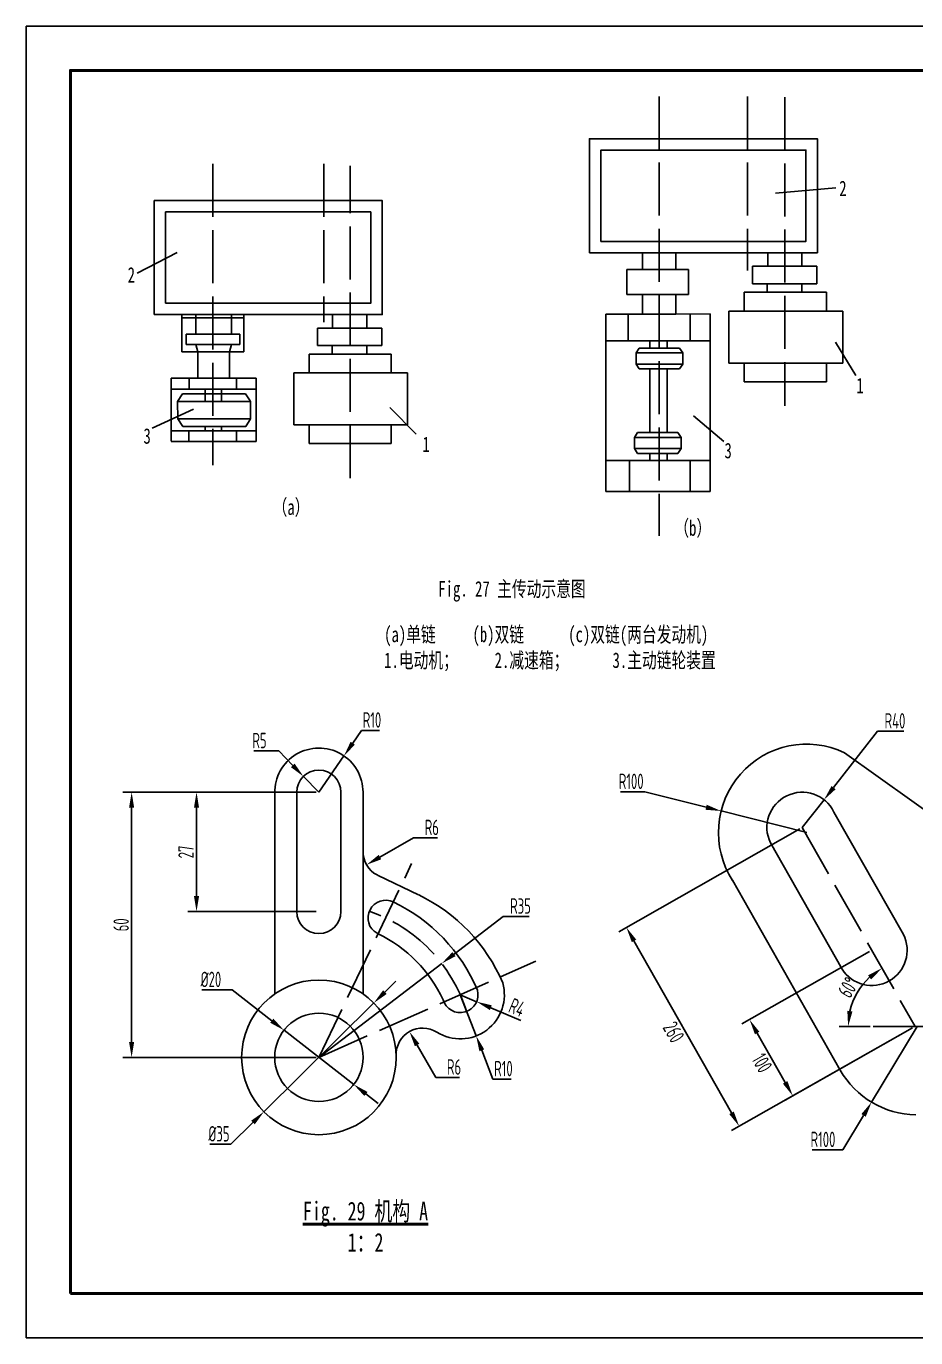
# Model space of a CAD drawing. Header units: millimetres. Extents: x 0 to 1320, y -350 to 297.
# Drawn here: x 450 to 651.5, y -350 to -53 of the extents above; entities that cross this region are included whole.
import ezdxf

# ---------------------------------------------------------------- set-up
doc = ezdxf.new("R2010")
doc.units = ezdxf.units.MM
doc.linetypes.add('ACAD_ISO02W100', pattern=[15, 12, -3])
for name, color, linetype in [('f27中心线', 255, 'ACAD_ISO02W100'), ('f27实体', 7, 'Continuous'), ('f27标注', 7, 'Continuous'), ('f27辅助线', 7, 'Continuous')]:
    doc.layers.add(name, color=color, linetype=linetype)
doc.styles.add('Annotative', font='simfang.ttf', dxfattribs={"width": 0.7})
doc.styles.get("Standard").update_dxf_attribs({"font": 'gbenor.shx', "width": 0.7, "bigfont": 'gbcbig.shx'})
doc.styles.add('大字', font='simfang.ttf', dxfattribs={"width": 0.7})
doc.dimstyles.new('r', dxfattribs={"dimtxt": 3.5, "dimasz": 3.5, "dimexe": 2, "dimexo": 0.625, "dimtad": 2, "dimtoh": 1, "dimtxsty": 'Standard', "dimcen": 0, "dimadec": 0, "dimazin": 0, "dimtfac": 1, "dimtmove": 0, "dimatfit": 3, "dimfxl": 1, "dimarcsym": 0})

# ---------------------------------------------------------------- blocks, each defined once
blk = doc.blocks.new('*D115')
at = {"color": 0, "lineweight": -2, "transparency": 16777216}
for p, q in [((501.57, -217.12), (507.21, -217.12)), ((507.21, -217.12), (510.37, -220.38)), ((516.3, -226.47), (512.81, -222.89))]:
    blk.add_line(p, q, dxfattribs=at)
at = {"color": 0, "transparency": 16777216}
blk.add_solid([(510.79, -219.97), (509.95, -220.78), (512.81, -222.89)], dxfattribs=at)
at = {"layer": 'Defpoints', "color": 0, "transparency": 16777216}
for p in [(512.81, -222.89), (516.3, -226.47)]:
    blk.add_point(p, dxfattribs=at)
at = {"color": 0, "transparency": 16777216, "insert": (502.84, -214.75), "char_height": 3.5, "attachment_point": 5}
blk.add_mtext('R5', dxfattribs=at)
blk = doc.blocks.new('*D116')
at = {"color": 0, "lineweight": -2, "transparency": 16777216}
for p, q in [((525.96, -212.47), (523.97, -215.35)), ((530.05, -212.47), (525.96, -212.47)), ((516.3, -226.47), (521.98, -218.24))]:
    blk.add_line(p, q, dxfattribs=at)
at = {"color": 0, "transparency": 16777216}
blk.add_solid([(523.49, -215.02), (524.45, -215.69), (521.98, -218.24)], dxfattribs=at)
at = {"layer": 'Defpoints', "color": 0, "transparency": 16777216}
for p in [(521.98, -218.24), (516.3, -226.47)]:
    blk.add_point(p, dxfattribs=at)
at = {"color": 0, "transparency": 16777216, "insert": (528.32, -210.1), "char_height": 3.5, "attachment_point": 5}
blk.add_mtext('R10', dxfattribs=at)
blk = doc.blocks.new('*D117')
at = {"color": 0, "lineweight": -2, "transparency": 16777216}
for p, q in [((537.75, -236.8), (530.13, -241.16)), ((543.16, -236.8), (537.75, -236.8))]:
    blk.add_line(p, q, dxfattribs=at)
at = {"color": 0, "transparency": 16777216}
blk.add_solid([(529.85, -240.65), (530.42, -241.66), (527.1, -242.89)], dxfattribs=at)
at = {"layer": 'Defpoints', "color": 0, "transparency": 16777216}
for p in [(532.31, -239.91), (527.1, -242.89)]:
    blk.add_point(p, dxfattribs=at)
at = {"color": 0, "transparency": 16777216, "insert": (541.88, -234.43), "char_height": 3.5, "attachment_point": 5}
blk.add_mtext('R6', dxfattribs=at)
blk = doc.blocks.new('*D118')
at = {"color": 0, "lineweight": -2, "transparency": 16777216}
for p, q in [((548.31, -272.32), (552.03, -273.89)), ((562.07, -278.14), (555.25, -275.26))]:
    blk.add_line(p, q, dxfattribs=at)
at = {"color": 0, "transparency": 16777216}
blk.add_solid([(555.48, -274.72), (555.03, -275.79), (552.03, -273.89)], dxfattribs=at)
at = {"layer": 'Defpoints', "color": 0, "transparency": 16777216}
for p in [(548.31, -272.32), (552.03, -273.89)]:
    blk.add_point(p, dxfattribs=at)
at = {"color": 0, "transparency": 16777216, "insert": (561.2, -275.2), "char_height": 3.5, "attachment_point": 5, "rotation": 337.0454}
blk.add_mtext('R4', dxfattribs=at)
blk = doc.blocks.new('*D119')
at = {"color": 0, "lineweight": -2, "transparency": 16777216}
for p, q in [((548.31, -272.32), (551.93, -281.64)), ((555.74, -291.43), (553.2, -284.9)), ((559.84, -291.43), (555.74, -291.43))]:
    blk.add_line(p, q, dxfattribs=at)
at = {"color": 0, "transparency": 16777216}
blk.add_solid([(553.75, -284.69), (552.66, -285.11), (551.93, -281.64)], dxfattribs=at)
at = {"layer": 'Defpoints', "color": 0, "transparency": 16777216}
for p in [(548.31, -272.32), (551.93, -281.64)]:
    blk.add_point(p, dxfattribs=at)
at = {"color": 0, "transparency": 16777216, "insert": (558.1, -289.05), "char_height": 3.5, "attachment_point": 5}
blk.add_mtext('R10', dxfattribs=at)
blk = doc.blocks.new('*D120')
at = {"color": 0, "lineweight": -2, "transparency": 16777216}
for p, q in [((542.79, -291.06), (538.56, -283.71)), ((548.19, -291.06), (542.79, -291.06))]:
    blk.add_line(p, q, dxfattribs=at)
at = {"color": 0, "transparency": 16777216}
blk.add_solid([(539.06, -283.41), (538.05, -284), (536.81, -280.67)], dxfattribs=at)
at = {"layer": 'Defpoints', "color": 0, "transparency": 16777216}
for p in [(536.81, -280.67), (539.8, -285.88)]:
    blk.add_point(p, dxfattribs=at)
at = {"color": 0, "transparency": 16777216, "insert": (546.91, -288.69), "char_height": 3.5, "attachment_point": 5}
blk.add_mtext('R6', dxfattribs=at)
blk = doc.blocks.new('*D121')
at = {"color": 0, "lineweight": -2, "transparency": 16777216}
for p, q in [((489.8, -271.22), (496.66, -271.22)), ((496.66, -271.22), (505.64, -278.21)), ((524.2, -292.64), (508.4, -280.36)), ((526.96, -294.79), (529.72, -296.94))]:
    blk.add_line(p, q, dxfattribs=at)
at = {"color": 0, "transparency": 16777216}
for points in [[(506, -277.75), (505.28, -278.67), (508.4, -280.36)], [(527.32, -294.33), (526.6, -295.25), (524.2, -292.64)]]:
    blk.add_solid(points, dxfattribs=at)
at = {"layer": 'Defpoints', "color": 0, "transparency": 16777216}
for p in [(508.4, -280.36), (524.2, -292.64)]:
    blk.add_point(p, dxfattribs=at)
at = {"color": 0, "transparency": 16777216, "insert": (491.84, -268.85), "char_height": 3.5, "attachment_point": 5}
blk.add_mtext('%%C20', dxfattribs=at)
blk = doc.blocks.new('*D122')
at = {"color": 0, "lineweight": -2, "transparency": 16777216}
for p, q in [((531.24, -271.73), (533.73, -269.27)), ((528.75, -274.19), (503.85, -298.81)), ((496.38, -306.19), (501.36, -301.27)), ((491.59, -306.19), (496.38, -306.19))]:
    blk.add_line(p, q, dxfattribs=at)
at = {"color": 0, "transparency": 16777216}
for points in [[(530.83, -271.32), (531.65, -272.15), (528.75, -274.19)], [(500.95, -300.85), (501.77, -301.68), (503.85, -298.81)]]:
    blk.add_solid(points, dxfattribs=at)
at = {"layer": 'Defpoints', "color": 0, "transparency": 16777216}
for p in [(528.75, -274.19), (503.85, -298.81)]:
    blk.add_point(p, dxfattribs=at)
at = {"color": 0, "transparency": 16777216, "insert": (493.67, -303.81), "char_height": 3.5, "attachment_point": 5}
blk.add_mtext('%%C35', dxfattribs=at)
blk = doc.blocks.new('*D123')
at = {"color": 0, "lineweight": -2, "transparency": 16777216}
for p, q in [((515.68, -226.47), (471.88, -226.47)), ((473.88, -283), (473.88, -229.97)), ((515.68, -286.5), (471.88, -286.5))]:
    blk.add_line(p, q, dxfattribs=at)
at = {"color": 0, "transparency": 16777216}
for points in [[(473.29, -229.97), (474.46, -229.97), (473.88, -226.47)], [(473.29, -283), (474.46, -283), (473.88, -286.5)]]:
    blk.add_solid(points, dxfattribs=at)
at = {"layer": 'Defpoints', "color": 0, "transparency": 16777216}
for p in [(473.88, -226.47), (516.3, -226.47), (516.3, -286.5)]:
    blk.add_point(p, dxfattribs=at)
at = {"color": 0, "transparency": 16777216, "insert": (471.5, -256.49), "char_height": 3.5, "attachment_point": 5, "rotation": 90}
blk.add_mtext('60', dxfattribs=at)
blk = doc.blocks.new('*D124')
at = {"color": 0, "lineweight": -2, "transparency": 16777216}
for p, q in [((515.68, -226.47), (486.58, -226.47)), ((488.58, -249.98), (488.58, -229.97)), ((515.68, -253.48), (486.58, -253.48))]:
    blk.add_line(p, q, dxfattribs=at)
at = {"color": 0, "transparency": 16777216}
for points in [[(488, -229.97), (489.16, -229.97), (488.58, -226.47)], [(488, -249.98), (489.16, -249.98), (488.58, -253.48)]]:
    blk.add_solid(points, dxfattribs=at)
at = {"layer": 'Defpoints', "color": 0, "transparency": 16777216}
for p in [(488.58, -226.47), (516.3, -226.47), (516.3, -253.48)]:
    blk.add_point(p, dxfattribs=at)
at = {"color": 0, "transparency": 16777216, "insert": (486.2, -239.98), "char_height": 3.5, "attachment_point": 5, "rotation": 90}
blk.add_mtext('27', dxfattribs=at)
blk = doc.blocks.new('*D125')
at = {"color": 0, "lineweight": -2, "transparency": 16777216}
for p, q in [((558.05, -254.61), (546.91, -263.12)), ((563.95, -254.61), (558.05, -254.61)), ((516.3, -286.5), (544.12, -265.25))]:
    blk.add_line(p, q, dxfattribs=at)
at = {"color": 0, "transparency": 16777216}
blk.add_solid([(546.55, -262.66), (547.26, -263.59), (544.12, -265.25)], dxfattribs=at)
at = {"layer": 'Defpoints', "color": 0, "transparency": 16777216}
for p in [(544.12, -265.25), (516.3, -286.5)]:
    blk.add_point(p, dxfattribs=at)
at = {"color": 0, "transparency": 16777216, "insert": (561.97, -252.23), "char_height": 3.5, "attachment_point": 5}
blk.add_mtext('R35', dxfattribs=at)
blk = doc.blocks.new('*D126')
at = {"color": 0, "lineweight": -2, "transparency": 16777216}
for p, q in [((584.59, -226.38), (590.12, -226.38)), ((590.12, -226.38), (604.02, -229.86)), ((626.81, -235.58), (607.41, -230.71))]:
    blk.add_line(p, q, dxfattribs=at)
at = {"color": 0, "transparency": 16777216}
blk.add_solid([(604.16, -229.3), (603.87, -230.43), (607.41, -230.71)], dxfattribs=at)
at = {"layer": 'Defpoints', "color": 0, "transparency": 16777216}
for p in [(607.41, -230.71), (626.81, -235.58)]:
    blk.add_point(p, dxfattribs=at)
at = {"color": 0, "transparency": 16777216, "insert": (587.04, -224), "char_height": 3.5, "attachment_point": 5}
blk.add_mtext('R100', dxfattribs=at)
blk = doc.blocks.new('*D127')
at = {"color": 0, "lineweight": -2, "transparency": 16777216}
for p, q in [((642.88, -212.67), (632.89, -225.42)), ((648.84, -212.67), (642.88, -212.67)), ((625.8, -234.47), (630.73, -228.17))]:
    blk.add_line(p, q, dxfattribs=at)
at = {"color": 0, "transparency": 16777216}
blk.add_solid([(632.43, -225.06), (633.35, -225.78), (630.73, -228.17)], dxfattribs=at)
at = {"layer": 'Defpoints', "color": 0, "transparency": 16777216}
for p in [(630.73, -228.17), (625.8, -234.47)]:
    blk.add_point(p, dxfattribs=at)
at = {"color": 0, "transparency": 16777216, "insert": (646.8, -210.3), "char_height": 3.5, "attachment_point": 5}
blk.add_mtext('R40', dxfattribs=at)
blk = doc.blocks.new('*D128')
at = {"color": 0, "lineweight": -2, "transparency": 16777216}
blk.add_line((641.22, -279.5), (634.19, -279.5), dxfattribs=at)
blk.add_arc((651.35, -279.5), 15.17, 132.8249, 166.7471, dxfattribs=at)
at = {"color": 0, "transparency": 16777216}
for points in [[(640.7, -267.91), (641.39, -268.85), (643.87, -266.31)], [(637.17, -276.09), (636.01, -275.96), (636.19, -279.5)]]:
    blk.add_solid(points, dxfattribs=at)
at = {"layer": 'Defpoints', "color": 0, "transparency": 16777216}
for p in [(625.8, -234.47), (639.78, -269.69), (641.85, -279.5), (651.35, -279.5), (713.55, -279.5)]:
    blk.add_point(p, dxfattribs=at)
at = {"color": 0, "transparency": 16777216, "insert": (636.2, -270.67), "char_height": 3.5, "attachment_point": 5, "rotation": 59.786}
blk.add_mtext('60°', dxfattribs=at)
blk = doc.blocks.new('*D129')
at = {"color": 0, "lineweight": -2, "transparency": 16777216}
for p, q in [((625.26, -234.78), (584.22, -258.06)), ((587.68, -260.12), (609.78, -299.06)), ((650.81, -279.81), (609.77, -303.1))]:
    blk.add_line(p, q, dxfattribs=at)
at = {"color": 0, "transparency": 16777216}
for points in [[(588.19, -259.83), (587.18, -260.41), (585.96, -257.08)], [(610.29, -298.78), (609.27, -299.35), (611.51, -302.11)]]:
    blk.add_solid(points, dxfattribs=at)
at = {"layer": 'Defpoints', "color": 0, "transparency": 16777216}
for p in [(625.8, -234.47), (651.35, -279.5), (611.51, -302.11)]:
    blk.add_point(p, dxfattribs=at)
at = {"color": 0, "transparency": 16777216, "insert": (596.67, -280.77), "char_height": 3.5, "attachment_point": 5, "rotation": 299.572}
blk.add_mtext('260', dxfattribs=at)
blk = doc.blocks.new('*D130')
at = {"color": 0, "lineweight": -2, "transparency": 16777216}
for p, q in [((641.01, -262.54), (612.12, -278.94)), ((621.93, -292.17), (615.59, -281)), ((650.81, -279.81), (621.92, -296.2))]:
    blk.add_line(p, q, dxfattribs=at)
at = {"color": 0, "transparency": 16777216}
for points in [[(616.09, -280.71), (615.08, -281.28), (613.86, -277.95)], [(622.44, -291.88), (621.42, -292.46), (623.66, -295.22)]]:
    blk.add_solid(points, dxfattribs=at)
at = {"layer": 'Defpoints', "color": 0, "transparency": 16777216}
for p in [(641.56, -262.24), (613.86, -277.95), (651.35, -279.5)]:
    blk.add_point(p, dxfattribs=at)
at = {"color": 0, "transparency": 16777216, "insert": (616.69, -287.76), "char_height": 3.5, "attachment_point": 5, "rotation": 299.572}
blk.add_mtext('100', dxfattribs=at)
blk = doc.blocks.new('*D131')
at = {"color": 0, "lineweight": -2, "transparency": 16777216}
for p, q in [((651.8, -279.5), (641.5, -296.64)), ((635, -307.46), (639.69, -299.64)), ((628.04, -307.46), (635, -307.46))]:
    blk.add_line(p, q, dxfattribs=at)
at = {"color": 0, "transparency": 16777216}
blk.add_solid([(639.19, -299.34), (640.19, -299.94), (641.5, -296.64)], dxfattribs=at)
at = {"layer": 'Defpoints', "color": 0, "transparency": 16777216}
for p in [(651.8, -279.5), (641.5, -296.64)]:
    blk.add_point(p, dxfattribs=at)
at = {"color": 0, "transparency": 16777216, "insert": (630.49, -305.08), "char_height": 3.5, "attachment_point": 5}
blk.add_mtext('R100', dxfattribs=at)

msp = doc.modelspace()

# ---------------------------------------------------------------- linework, layer by layer
for p, q in [((635.399, -217.515), (697.824, -262.193)), ((506.295, -226.471), (506.295, -252.943)), ((511.298, -226.471), (511.298, -253.484)), ((521.302, -226.471), (521.302, -253.484)), ((526.305, -226.471), (526.305, -252.943)), ((632.981, -230.942), (648.717, -258.669)), ((634.821, -266.523), (618.595, -237.944)), ((529.715, -245.329), (529.464, -245.202)), ((538.902, -249.728), (529.715, -245.329)), ((634.411, -289.38), (609.995, -246.41)), ((506.295, -252.943), (506.295, -272.132)), ((526.305, -252.943), (526.305, -272.132)), ((526.305, -258.648), (526.305, -258.719)), ((529.707, -258.533), (529.466, -258.407)), ((516.3, -286.5), (516.3, -286.5)), ((516.3, -286.5), (516.3, -286.5)), ((516.3, -286.5), (516.3, -286.5)), ((516.3, -286.5), (516.3, -286.5))]:
    msp.add_line(p, q)
at = {"linetype": 'ACAD_ISO02W100'}
for p, q in [((625.8, -234.468), (651.353, -279.5)), ((516.3, -286.5), (537.316, -242.632)), ((516.3, -286.5), (565.477, -264.709)), ((713.545, -279.5), (641.848, -279.5))]:
    msp.add_line(p, q, dxfattribs=at)
at = {"color": 1}
msp.add_lwpolyline([(450, -350), (870, -350), (870, -53), (450, -53), (450, -350)], dxfattribs=at)
at = {"lineweight": 50}
msp.add_lwpolyline([(460, -340), (860, -340), (860, -63), (460, -63), (460, -340)], dxfattribs=at)
for radius in [17.508, 10.005, 10.005]:
    msp.add_circle((516.3, -286.5), radius)
for centre, radius, start, end in [((516.3, -226.471), 10.005, 0, 181.07337), ((626.81, -235.576), 20, 64.56736, 212.83671), ((516.3, -226.471), 5.002, 0, 180), ((625.8, -234.468), 8, 26.15283, 205.75353), ((532.308, -239.915), 6.003, 180, 241.72666), ((531.429, -254.92), 4.002, 64.29328, 240.61406), ((516.342, -286.442), 38.948, 22.94434, 64.43191), ((522.051, -284.92), 39.019, 23.10298, 64.41297), ((516.3, -253.484), 5.002, 180, 0), ((516.3, -286.5), 31.015, 24.89973, 64.38783), ((641.556, -262.235), 8, 212.47933, 26.47882), ((548.311, -272.316), 10.005, 237.89471, 15.77183), ((548.311, -272.316), 4.039, 196.18875, 15.17489), ((539.803, -285.875), 6.003, 57.89471, 181.52237), ((651.8, -279.5), 20, 209.60525, 269.18483)]:
    msp.add_arc(centre, radius, start, end)
at = {"linetype": 'ACAD_ISO02W100'}
msp.add_arc((516.3, -286.5), 35.013, 17.28558, 70.9539, dxfattribs=at)
at = {"layer": 'f27中心线'}
for p, q in [((593.403, -68.88), (593.403, -168.365)), ((613.414, -68.88), (613.414, -108.295)), ((621.846, -69.052), (621.846, -138.932)), ((492.258, -84.198), (492.258, -152.408)), ((517.39, -84.198), (517.39, -119.999)), ((523.374, -155.334), (523.374, -84.593))]:
    msp.add_line(p, q, dxfattribs=at)
at = {"layer": 'f27实体', "color": 255}
for p, q in [((589.609, -104.279), (589.609, -108.07)), ((597.197, -108.07), (597.197, -104.298)), ((617.971, -107.34), (617.971, -104.298)), ((625.722, -104.305), (625.722, -107.34)), ((629.226, -104.298), (629.226, -104.298)), ((629.226, -104.298), (629.226, -104.298)), ((629.226, -104.298), (629.226, -104.298)), ((589.609, -108.07), (586.052, -108.07)), ((586.052, -108.07), (586.052, -113.757)), ((589.609, -108.07), (597.197, -108.07)), ((600.042, -108.07), (597.197, -108.07)), ((600.042, -113.757), (600.042, -108.07)), ((617.971, -107.34), (614.55, -107.34)), ((614.55, -107.34), (614.55, -111.315)), ((625.722, -107.34), (617.971, -107.34)), ((629.138, -107.36), (625.722, -107.34)), ((625.722, -107.36), (625.722, -107.34)), ((629.138, -111.315), (629.138, -107.36)), ((614.55, -111.315), (629.138, -111.315)), ((617.885, -111.334), (617.885, -113.247)), ((625.722, -113.247), (625.722, -111.315)), ((586.052, -113.757), (600.042, -113.757)), ((589.609, -113.757), (589.609, -118.17)), ((597.197, -118.17), (597.197, -113.757)), ((617.885, -113.247), (612.657, -113.247)), ((612.657, -113.247), (612.657, -117.514)), ((617.885, -113.247), (625.722, -113.247)), ((631.287, -113.247), (625.722, -113.247)), ((631.287, -117.514), (631.287, -113.247)), ((485.241, -118.3), (485.241, -119.012)), ((488.43, -118.3), (488.43, -122.709)), ((496.485, -122.709), (496.485, -118.3)), ((499.274, -119.012), (499.274, -118.3)), ((519.386, -121.342), (519.386, -118.3)), ((527.137, -118.307), (527.137, -121.342)), ((530.641, -118.3), (530.641, -118.3)), ((530.641, -118.3), (530.641, -118.3)), ((530.641, -118.3), (530.641, -118.3)), ((589.609, -118.17), (581.292, -118.17)), ((581.292, -118.17), (581.292, -124.229)), ((586.382, -118.17), (586.382, -124.229)), ((589.609, -118.17), (597.197, -118.17)), ((604.906, -118.12), (597.197, -118.17)), ((600.424, -118.149), (600.424, -124.229)), ((604.906, -124.229), (604.906, -118.12)), ((612.657, -117.514), (609.197, -117.514)), ((609.197, -117.514), (609.197, -129.287)), ((612.657, -117.514), (631.287, -117.514)), ((634.968, -117.514), (631.287, -117.514)), ((634.968, -129.287), (634.968, -117.514)), ((485.241, -119.012), (499.274, -119.012)), ((485.241, -119.012), (485.241, -126.713)), ((499.274, -119.012), (499.274, -126.713)), ((519.386, -121.342), (515.965, -121.342)), ((515.965, -121.342), (515.965, -125.317)), ((527.137, -121.342), (519.386, -121.342)), ((530.554, -121.362), (527.137, -121.342)), ((527.137, -121.362), (527.137, -121.342)), ((530.554, -125.317), (530.554, -121.362)), ((488.427, -122.709), (486.202, -122.709)), ((486.202, -122.709), (486.202, -125.107)), ((488.427, -122.709), (496.482, -122.709)), ((496.485, -122.709), (498.399, -122.709)), ((498.399, -122.709), (498.399, -125.109)), ((581.292, -124.229), (604.906, -124.229)), ((581.292, -124.229), (581.292, -151.059)), ((591.241, -124.229), (591.241, -125.906)), ((595.197, -125.906), (595.19, -124.229)), ((604.906, -124.229), (604.906, -151.345)), ((486.202, -125.107), (498.053, -125.107)), ((488.43, -125.107), (488.891, -126.713)), ((488.891, -126.713), (488.891, -132.722)), ((496.485, -125.107), (496.059, -126.713)), ((496.059, -132.722), (496.059, -126.713)), ((498.399, -125.109), (498.053, -125.107)), ((519.301, -127.249), (514.073, -127.249)), ((514.073, -127.249), (514.073, -131.516)), ((515.965, -125.317), (530.554, -125.317)), ((519.301, -125.336), (519.301, -127.249)), ((519.301, -127.249), (527.137, -127.249)), ((527.137, -127.249), (527.137, -125.317)), ((532.702, -127.249), (527.137, -127.249)), ((532.702, -131.516), (532.702, -127.249)), ((588.852, -125.896), (588.137, -126.994)), ((588.137, -126.994), (598.722, -126.994)), ((588.137, -126.994), (588.137, -129.516)), ((588.852, -125.896), (598.015, -125.896)), ((598.015, -125.896), (598.722, -126.994)), ((588.836, -130.613), (588.137, -129.516)), ((598.714, -129.516), (588.137, -129.516)), ((597.999, -130.613), (588.836, -130.613)), ((591.241, -130.621), (591.241, -145.017)), ((595.197, -145.017), (595.197, -130.621)), ((598.714, -129.516), (597.999, -130.613)), ((609.197, -129.287), (634.968, -129.287)), ((612.644, -129.287), (612.644, -133.515)), ((631.274, -133.515), (631.274, -129.287)), ((488.891, -132.722), (482.853, -132.722)), ((482.853, -137.242), (482.853, -132.722)), ((486.884, -132.727), (486.884, -135.208)), ((488.891, -132.722), (496.059, -132.722)), ((496.059, -132.722), (502.108, -132.722)), ((497.63, -132.808), (497.63, -132.722)), ((497.63, -132.808), (497.63, -135.208)), ((502.108, -132.722), (502.108, -137.242)), ((514.073, -131.516), (510.612, -131.516)), ((510.612, -131.516), (510.612, -143.289)), ((514.073, -131.516), (532.702, -131.516)), ((536.384, -131.516), (532.702, -131.516)), ((536.384, -143.289), (536.384, -131.516)), ((612.644, -133.515), (631.274, -133.515)), ((502.108, -135.208), (482.853, -135.208)), ((485.416, -136.255), (484.301, -137.967)), ((485.416, -136.255), (499.71, -136.255)), ((490.564, -135.211), (490.564, -137.967)), ((494.233, -137.967), (494.233, -135.208)), ((499.71, -136.255), (500.695, -137.797)), ((482.853, -137.242), (482.853, -144.588)), ((484.301, -137.967), (500.695, -137.967)), ((500.695, -137.797), (500.804, -137.967)), ((500.695, -137.967), (500.804, -137.967)), ((502.108, -137.242), (502.098, -144.588)), ((485.456, -143.625), (484.361, -141.912)), ((500.804, -141.912), (484.361, -141.912)), ((499.749, -143.625), (500.804, -141.912)), ((488.88, -144.588), (482.843, -144.588)), ((482.843, -146.956), (482.843, -144.588)), ((499.749, -143.625), (485.456, -143.625)), ((486.873, -144.588), (486.873, -147.008)), ((488.88, -144.588), (496.049, -144.588)), ((490.564, -144.588), (490.564, -143.625)), ((494.233, -143.625), (494.233, -144.588)), ((496.049, -144.588), (502.098, -144.588)), ((497.62, -144.588), (497.62, -147.008)), ((502.098, -146.094), (502.098, -144.588)), ((510.612, -143.289), (536.384, -143.289)), ((514.06, -143.289), (514.06, -147.517)), ((532.689, -147.517), (532.689, -143.289)), ((587.768, -146.126), (588.483, -145.029)), ((588.483, -145.029), (597.646, -145.029)), ((597.646, -145.029), (598.342, -146.126)), ((502.098, -147.008), (482.843, -147.008)), ((502.098, -146.094), (502.098, -147.008)), ((514.06, -147.517), (532.689, -147.517)), ((587.768, -146.126), (598.342, -146.126)), ((587.768, -146.126), (587.768, -148.655)), ((581.292, -151.345), (581.292, -151.059)), ((591.241, -151.345), (581.292, -151.345)), ((581.292, -151.345), (581.292, -158.371)), ((586.682, -151.345), (586.682, -158.371)), ((588.468, -149.753), (587.768, -148.655)), ((598.345, -148.655), (587.768, -148.655)), ((597.63, -149.753), (588.468, -149.753)), ((591.241, -149.753), (591.241, -151.345)), ((591.241, -151.345), (595.197, -151.345)), ((595.197, -151.345), (595.197, -149.753)), ((604.906, -151.345), (595.197, -151.345)), ((598.345, -148.655), (597.63, -149.753)), ((600.424, -151.345), (600.424, -158.371)), ((604.906, -158.371), (604.906, -151.345))]:
    msp.add_line(p, q, dxfattribs=at)
at = {"layer": 'f27实体'}
for p, q in [((485.241, -126.713), (499.274, -126.713)), ((598.722, -126.994), (598.714, -129.516)), ((484.301, -137.967), (484.361, -141.912)), ((500.804, -137.967), (500.804, -141.912)), ((598.342, -146.126), (598.345, -148.655)), ((581.292, -158.371), (604.906, -158.371))]:
    msp.add_line(p, q, dxfattribs=at)
at = {"layer": 'f27实体', "color": 255}
for points in [[(577.59, -104.298), (629.226, -104.298), (629.226, -78.48), (577.59, -78.48)], [(580.172, -101.716), (626.644, -101.716), (626.644, -81.062), (580.172, -81.062)], [(479.006, -118.3), (530.641, -118.3), (530.641, -92.482), (479.006, -92.482)], [(481.587, -115.718), (528.06, -115.718), (528.06, -95.064), (481.587, -95.064)]]:
    msp.add_lwpolyline(points, close=True, dxfattribs=at)
at = {"layer": 'f27辅助线'}
for p, q in [((633.38, -89.575), (619.743, -90.826)), ((475.113, -108.951), (484.213, -104.212)), ((637.943, -132.116), (633.333, -124.51)), ((538.369, -145.413), (532.392, -139.321)), ((478.511, -144.041), (487.908, -139.712)), ((608.011, -147.039), (601.14, -141.258))]:
    msp.add_line(p, q, dxfattribs=at)

# ---------------------------------------------------------------- texts
at = {"insert": (543.35, -178.65), "char_height": 3.5, "attachment_point": 1, "style": 'Annotative'}
msp.add_mtext('Fig. 27 主传动示意图', dxfattribs=at)
at = {"lineweight": 50, "insert": (512.699, -319.195), "char_height": 4.24691, "attachment_point": 1, "style": 'Annotative'}
msp.add_mtext('\\pxqc;{\\LFig. 29 机构 A}\\P1：2', dxfattribs=at)
at = {"layer": 'f27标注', "attachment_point": 1, "style": '大字'}
for s, width, insert, char_height in [('{\\H1.4x;2}', 5.85, (634.173, -87.97), 2.5), ('{\\H1.4x;2}', 5.85, (472.982, -107.552), 2.5), ('{\\H1.4x;1}', 5.85, (638.057, -132.613), 2.5), ('{\\H1.4x;3}', 5.85, (476.556, -144.041), 2.5), ('{\\H1.4x;1}', 5.85, (539.759, -145.93), 2.5), ('{\\H1.4x;3}', 5.85, (608.176, -147.342), 2.5), ('{\\H1.4x;（a）}', 5.85, (505.81, -160.16), 2.5), ('{\\H1.4x;（b）}', 5.85, (596.824, -164.892), 2.5), ('\\pxsm1;(a)单链     (b)双链      (c)双链(两台发动机)\\P1.电动机；     2.减速箱；      3.主动链轮装置', 114.48084, (531.08, -188.976), 3.5)]:
    msp.add_mtext_dynamic_manual_height_columns(s, width=width, gutter_width=12.5, heights=[0], dxfattribs=dict(at, insert=insert, char_height=char_height))

# ---------------------------------------------------------------- dimensions: what is measured, and where the dimension line sits
for center, mpoint, text, picture, middle in [((516.3, -226.471), (521.981, -218.235), 'R10', '*D116', (528.316, -210.098)), ((548.311, -272.316), (552.03, -273.891), 'R4', '*D118', (561.199, -275.195)), ((548.311, -272.316), (551.935, -281.641), 'R10', '*D119', (558.099, -289.053))]:
    dim = msp.add_radius_dim(center=center, mpoint=mpoint, text=text, dimstyle='r')
    dim.commit()
    dim.dimension.update_dxf_attribs({"geometry": picture, "text_midpoint": middle})
for center, mpoint, text, picture, middle in [((625.8, -234.468), (630.734, -228.171), 'R40', '*D127', (646.795, -212.673)), ((516.3, -226.471), (512.812, -222.885), 'R5', '*D115', (502.842, -217.124)), ((626.81, -235.576), (607.41, -230.713), 'R100', '*D126', (590.116, -226.377)), ((532.308, -239.915), (527.096, -242.893), 'R6', '*D117', (541.883, -236.803)), ((516.3, -286.5), (544.124, -265.247), 'R35', '*D125', (561.972, -254.61)), ((539.803, -285.875), (536.81, -280.672), 'R6', '*D120', (546.915, -291.061)), ((651.8, -279.5), (641.497, -296.642), 'R100', '*D131', (630.493, -307.458))]:
    dim = msp.add_radius_dim(center=center, mpoint=mpoint, text=text, dimstyle='r')
    dim.commit()
    dim.dimension.update_dxf_attribs({"geometry": picture, "text_midpoint": middle, "dimtype": 164})
for base, p1, text, picture, middle in [((473.876, -226.471), (516.3, -286.5), '60', '*D123', (471.501, -256.486)), ((488.578, -226.471), (516.3, -253.484), '27', '*D124', (486.203, -239.978))]:
    dim = msp.add_linear_dim(base=base, p1=p1, p2=(516.3, -226.471), angle=90, text=text, dimstyle='r')
    dim.commit()
    dim.dimension.update_dxf_attribs({"geometry": picture, "text_midpoint": middle})
for p1, p2, distance, text, picture, middle in [((625.8, -234.468), (651.353, -279.5), -45.812, '260', '*D129', (596.666, -280.765)), ((651.353, -279.5), (641.556, -262.235), 31.845, '100', '*D130', (616.692, -287.756))]:
    dim = msp.add_aligned_dim(p1=p1, p2=p2, distance=distance, text=text, dimstyle='r')
    dim.commit()
    dim.dimension.update_dxf_attribs({"geometry": picture, "text_midpoint": middle})
dim = msp.add_angular_dim_2l(base=(639.784, -269.694), line1=((625.8, -234.468), (651.353, -279.5)), line2=((713.545, -279.5), (641.848, -279.5)), dimstyle='r')
dim.commit()
dim.dimension.update_dxf_attribs({"geometry": '*D128', "text_midpoint": (636.195, -270.673)})
dim = msp.add_diameter_dim_2p(p1=(524.197, -292.643), p2=(508.403, -280.357), text='%%C20', dimstyle='r')
dim.commit()
dim.dimension.update_dxf_attribs({"geometry": '*D121', "text_midpoint": (491.843, -271.22), "dimtype": 163})
dim = msp.add_diameter_dim_2p(p1=(528.752, -274.192), p2=(503.848, -298.808), text='%%C35', dimstyle='r')
dim.commit()
dim.dimension.update_dxf_attribs({"geometry": '*D122', "text_midpoint": (493.671, -303.814)})

doc.saveas('drawing.dxf')
